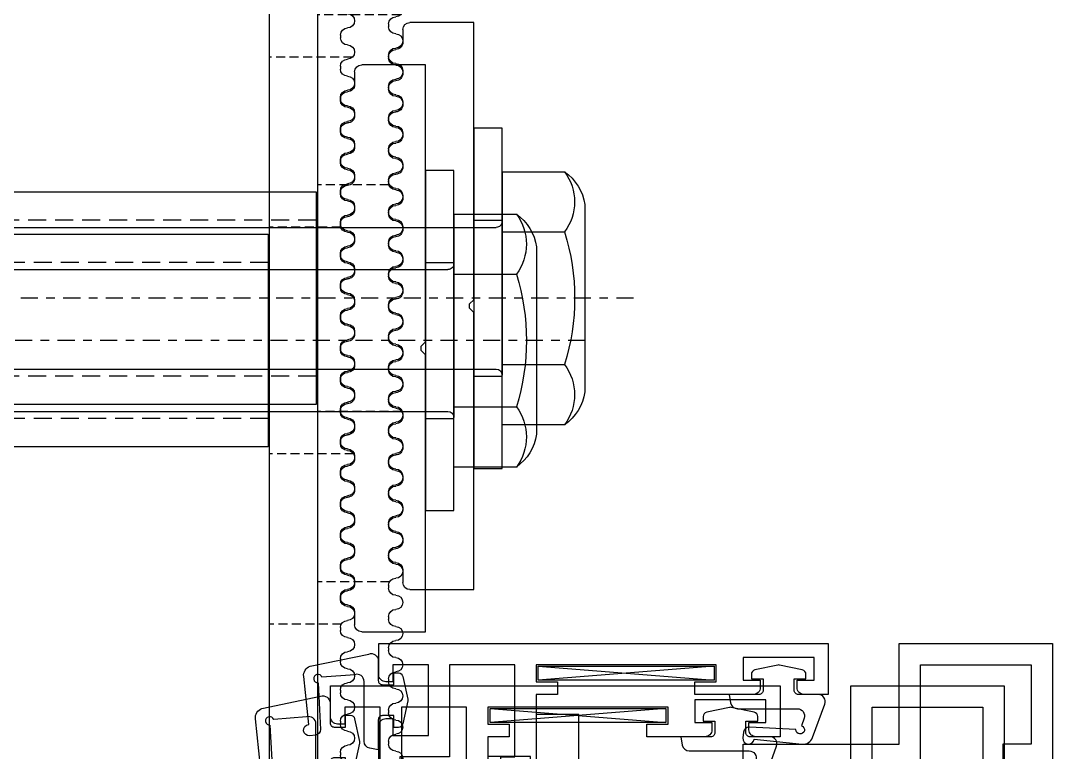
# Model space of a CAD drawing. Header units: inches. Extents: x 4821 to 127877, y 58012 to 433683.
# Drawn here: x 85246.8 to 85319.6, y 80501.1 to 80552.7 of the extents above; entities that cross this region are included whole.
import ezdxf

# ---------------------------------------------------------------- set-up
doc = ezdxf.new("R2010")
doc.units = ezdxf.units.IN
doc.header["$MEASUREMENT"] = 0
doc.linetypes.add('$1$Center', pattern=[29.999999, 12, -6, 6, -6])
doc.linetypes.add('$1$DASHED', pattern=[19.05, 12.7, -6.35])
for name, color, linetype in [('A-FURN-FIXD', 10, 'Continuous'), ('A-FURN-FREE', 10, 'Continuous'), ('A-WAL-CMU', 7, 'Continuous'), ('A-WIN', 141, 'Continuous')]:
    doc.layers.add(name, color=color, linetype=linetype)

# ---------------------------------------------------------------- blocks, each defined once
blk = doc.blocks.new('$1$Fixed bracket Plan')
at = {"layer": 'A-FURN-FIXD', "linetype": '$1$Center', "ltscale": 0.1}
blk.add_line((53.65, -48.26), (53.65, 59.926), dxfattribs=at)
at = {"layer": 'A-FURN-FIXD'}
for p, q in [((46.15, 25.9), (46.15, -25.9)), ((61.15, -25.9), (61.15, 25.9)), ((48.649, 22.833), (48.649, -38.583)), ((58.651, 22.833), (58.651, -38.583)), ((97.6, -26), (9.7, -26)), ((46.15, -25.9), (61.15, -25.9)), ((32.1, -31), (32.3, -31)), ((34.3, -31), (34.5, -31)), ((36.5, -31), (36.7, -31)), ((38.7, -31), (38.9, -31)), ((40.9, -31), (41.1, -31)), ((43.1, -31), (43.3, -31)), ((45.3, -31), (45.5, -31)), ((47.5, -31), (47.7, -31)), ((49.7, -31), (49.9, -31)), ((51.9, -31), (52.1, -31)), ((54.1, -31), (54.3, -31)), ((56.3, -31), (56.5, -31)), ((58.5, -31), (58.7, -31)), ((60.7, -31), (60.9, -31)), ((62.9, -31), (63.1, -31)), ((65.1, -31), (65.3, -31)), ((67.3, -31), (67.5, -31)), ((69.5, -31), (69.7, -31)), ((71.7, -31), (71.9, -31)), ((73.9, -31), (74.1, -31)), ((76.1, -31), (76.3, -31)), ((78.3, -31), (78.5, -31)), ((80.5, -31), (80.7, -31)), ((82.7, -31), (82.9, -31)), ((84.9, -31), (85.1, -31)), ((34.7, -32), (35.6, -32)), ((37.6, -32), (37.8, -32)), ((39.8, -32), (40, -32)), ((42, -32), (42.2, -32)), ((44.2, -32), (44.4, -32)), ((46.4, -32), (46.6, -32)), ((48.6, -32), (48.8, -32)), ((50.8, -32), (51, -32)), ((53, -32), (53.2, -32)), ((55.2, -32), (55.4, -32)), ((57.4, -32), (57.6, -32)), ((59.6, -32), (59.8, -32)), ((61.8, -32), (62, -32)), ((64, -32), (64.2, -32)), ((66.2, -32), (66.4, -32)), ((68.4, -32), (68.6, -32)), ((70.6, -32), (70.8, -32)), ((72.8, -32), (73.7, -32)), ((34.2, -37), (34.2, -32.5)), ((74.2, -32.5), (74.2, -37)), ((53.75, -37), (34.2, -37)), ((41.65, -39), (41.65, -37)), ((41.65, -37), (65.65, -37)), ((48.149, -37), (48.149, -39)), ((54.05, -36.7), (53.75, -37)), ((54.35, -36.7), (54.05, -36.7)), ((54.65, -37), (54.35, -36.7)), ((74.2, -37), (54.65, -37)), ((59.151, -37), (59.151, -39)), ((65.65, -37), (65.65, -39)), ((65.65, -39), (41.65, -39)), ((44.725, -39), (48.232, -39)), ((44.725, -39), (44.725, -43.405)), ((48.232, -39), (59.068, -39)), ((48.975, -39), (48.975, -43.405)), ((58.325, -39), (58.325, -43.405)), ((62.575, -39), (59.068, -39)), ((62.575, -43.405), (62.575, -39)), ((47.046, -44.833), (60.255, -44.833))]:
    blk.add_line(p, q, dxfattribs=at)
at = {"layer": 'A-FURN-FIXD', "linetype": '$1$DASHED', "ltscale": 0.1}
for p, q in [((48.15, -25.9), (48.15, 25.9)), ((59.15, -25.9), (59.15, 25.9))]:
    blk.add_line(p, q, dxfattribs=at)
at = {"layer": 'A-FURN-FIXD', "linetype": '$1$DASHED', "ltscale": 0.05}
for p, q in [((33.65, -31.857), (33.65, -26)), ((45.65, -31.023), (45.65, -26)), ((61.65, -31.933), (61.65, -26)), ((73.65, -31.067), (73.65, -26))]:
    blk.add_line(p, q, dxfattribs=at)
at = {"layer": 'A-FURN-FIXD'}
for centre, radius, start, end in [((32.1, -31.5), 0.5, 90, 180), ((32.3, -31.5), 0.5, 0, 90), ((34.3, -31.5), 0.5, 90, 180), ((34.5, -31.5), 0.5, 0, 90), ((36.5, -31.5), 0.5, 90, 180), ((36.6, -31.5), 0.5, 0, 180), ((36.7, -31.5), 0.5, 0, 90), ((38.7, -31.5), 0.5, 90, 180), ((38.8, -31.5), 0.5, 0, 180), ((38.9, -31.5), 0.5, 0, 90), ((40.9, -31.5), 0.5, 90, 180), ((41, -31.5), 0.5, 0, 180), ((41.1, -31.5), 0.5, 0, 90), ((43.1, -31.5), 0.5, 90, 180), ((43.2, -31.5), 0.5, 0, 180), ((43.3, -31.5), 0.5, 0, 90), ((45.3, -31.5), 0.5, 90, 180), ((45.4, -31.5), 0.5, 0, 180), ((45.5, -31.5), 0.5, 0, 90), ((47.5, -31.5), 0.5, 90, 180), ((47.6, -31.5), 0.5, 0, 180), ((47.7, -31.5), 0.5, 0, 90), ((49.7, -31.5), 0.5, 90, 180), ((49.8, -31.5), 0.5, 0, 180), ((49.9, -31.5), 0.5, 0, 90), ((51.9, -31.5), 0.5, 90, 180), ((52, -31.5), 0.5, 0, 180), ((52.1, -31.5), 0.5, 0, 90), ((54.1, -31.5), 0.5, 90, 180), ((54.2, -31.5), 0.5, 0, 180), ((54.3, -31.5), 0.5, 0, 90), ((56.3, -31.5), 0.5, 90, 180), ((56.4, -31.5), 0.5, 0, 180), ((56.5, -31.5), 0.5, 0, 90), ((58.5, -31.5), 0.5, 90, 180), ((58.6, -31.5), 0.5, 0, 180), ((58.7, -31.5), 0.5, 0, 90), ((60.7, -31.5), 0.5, 90, 180), ((60.8, -31.5), 0.5, 0, 180), ((60.9, -31.5), 0.5, 0, 90), ((62.9, -31.5), 0.5, 90, 180), ((63, -31.5), 0.5, 0, 180), ((63.1, -31.5), 0.5, 0, 90), ((65.1, -31.5), 0.5, 90, 180), ((65.2, -31.5), 0.5, 0, 180), ((65.3, -31.5), 0.5, 0, 90), ((67.3, -31.5), 0.5, 90, 180), ((67.4, -31.5), 0.5, 0, 180), ((67.5, -31.5), 0.5, 0, 90), ((69.5, -31.5), 0.5, 90, 180), ((69.6, -31.5), 0.5, 0, 180), ((69.7, -31.5), 0.5, 0, 90), ((71.7, -31.5), 0.5, 90, 180), ((71.8, -31.5), 0.5, 0, 180), ((71.9, -31.5), 0.5, 0, 90), ((73.9, -31.5), 0.5, 90, 180), ((74.1, -31.5), 0.5, 0, 90), ((76.1, -31.5), 0.5, 90, 180), ((76.3, -31.5), 0.5, 0, 90), ((78.3, -31.5), 0.5, 90, 180), ((78.5, -31.5), 0.5, 0, 90), ((80.5, -31.5), 0.5, 90, 180), ((80.7, -31.5), 0.5, 0, 90), ((82.7, -31.5), 0.5, 90, 180), ((82.9, -31.5), 0.5, 0, 90), ((84.9, -31.5), 0.5, 90, 180), ((85.1, -31.5), 0.5, 0, 90), ((31.1, -31.5), 0.5, 180, 0), ((33.3, -31.5), 0.5, 180, 0), ((34.7, -32.5), 0.5, 90, 180), ((35.5, -31.5), 0.5, 180, 0), ((35.6, -31.5), 0.5, 270, 0), ((37.6, -31.5), 0.5, 180, 270), ((37.7, -31.5), 0.5, 180, 0), ((37.8, -31.5), 0.5, 270, 0), ((39.8, -31.5), 0.5, 180, 270), ((39.9, -31.5), 0.5, 180, 0), ((40, -31.5), 0.5, 270, 0), ((42, -31.5), 0.5, 180, 270), ((42.1, -31.5), 0.5, 180, 0), ((42.2, -31.5), 0.5, 270, 0), ((44.2, -31.5), 0.5, 180, 270), ((44.3, -31.5), 0.5, 180, 0), ((44.4, -31.5), 0.5, 270, 0), ((46.4, -31.5), 0.5, 180, 270), ((46.5, -31.5), 0.5, 180, 0), ((46.6, -31.5), 0.5, 270, 0), ((48.6, -31.5), 0.5, 180, 270), ((48.7, -31.5), 0.5, 180, 0), ((48.8, -31.5), 0.5, 270, 0), ((50.8, -31.5), 0.5, 180, 270), ((50.9, -31.5), 0.5, 180, 0), ((51, -31.5), 0.5, 270, 0), ((53, -31.5), 0.5, 180, 270), ((53.1, -31.5), 0.5, 180, 0), ((53.2, -31.5), 0.5, 270, 0), ((55.2, -31.5), 0.5, 180, 270), ((55.3, -31.5), 0.5, 180, 0), ((55.4, -31.5), 0.5, 270, 0), ((57.4, -31.5), 0.5, 180, 270), ((57.5, -31.5), 0.5, 180, 0), ((57.6, -31.5), 0.5, 270, 0), ((59.6, -31.5), 0.5, 180, 270), ((59.7, -31.5), 0.5, 180, 0), ((59.8, -31.5), 0.5, 270, 0), ((61.8, -31.5), 0.5, 180, 270), ((61.9, -31.5), 0.5, 180, 0), ((62, -31.5), 0.5, 270, 0), ((64, -31.5), 0.5, 180, 270), ((64.1, -31.5), 0.5, 180, 0), ((64.2, -31.5), 0.5, 270, 0), ((66.2, -31.5), 0.5, 180, 270), ((66.3, -31.5), 0.5, 180, 0), ((66.4, -31.5), 0.5, 270, 0), ((68.4, -31.5), 0.5, 180, 270), ((68.5, -31.5), 0.5, 180, 0), ((68.6, -31.5), 0.5, 270, 360), ((70.6, -31.5), 0.5, 180, 270), ((70.7, -31.5), 0.5, 180, 0), ((70.8, -31.5), 0.5, 270, 0), ((72.8, -31.5), 0.5, 180, 270), ((72.9, -31.5), 0.5, 180, 0), ((73.7, -32.5), 0.5, 0, 90), ((75.1, -31.5), 0.5, 180, 0), ((77.3, -31.5), 0.5, 180, 0), ((79.5, -31.5), 0.5, 180, 0), ((81.7, -31.5), 0.5, 180, 0), ((83.9, -31.5), 0.5, 180, 0), ((86.1, -31.5), 0.5, 180, 0), ((48.232, -38.583), 0.417, 270, 0), ((59.068, -38.583), 0.417, 180, 270), ((46.85, -40.54), 3.568, 233.44286, 306.55714), ((47.575, -41.374), 3.5, 215.48429, 261.30071), ((53.65, -28.366), 15.749, 252.73193, 287.26807), ((60.45, -40.54), 3.568, 233.44286, 306.55714), ((59.725, -41.374), 3.5, 278.69929, 324.51571)]:
    blk.add_arc(centre, radius, start, end, dxfattribs=at)
blk = doc.blocks.new('$1$closekit')
at = {"layer": 'A-FURN-FREE'}
for p, q in [((-19.4, 14), (-16.4, 17)), ((-19.4, 9), (-16.4, 6)), ((-19.4, 1.05), (-16.4, 4.05)), ((-16.4, 4.05), (-18.674, 1.776)), ((-16.208, 4.05), (-16.4, 4.05)), ((-16.4, -4.05), (-16.4, 4.05)), ((-16.208, -4.05), (-16.208, 4.05)), ((-23.985, 1.6), (-24.935, 0.881)), ((-23.753, 2.023), (-23.985, 1.6)), ((-23.262, -1.6), (-23.985, 1.6)), ((-23.329, 1.6), (-23.753, 2.023)), ((-22.606, -1.6), (-23.329, 1.6)), ((-22.595, 1.6), (-23.329, 1.6)), ((-22.363, 2.023), (-22.595, 1.6)), ((-21.872, -1.6), (-22.595, 1.6)), ((-21.939, 1.6), (-22.363, 2.023)), ((-21.315, 1.6), (-21.939, 1.6)), ((-21.215, -1.6), (-21.939, 1.6)), ((-21.083, 2.023), (-21.315, 1.6)), ((-20.592, -1.6), (-21.315, 1.6)), ((-20.659, 1.6), (-21.083, 2.023)), ((-20.035, 1.6), (-20.659, 1.6)), ((-19.935, -1.6), (-20.659, 1.6)), ((-19.803, 2.023), (-20.035, 1.6)), ((-19.312, -1.6), (-20.035, 1.6)), ((-19.379, 1.6), (-19.803, 2.023)), ((-18.953, -0.286), (-19.379, 1.6)), ((-19.099, 1.6), (-19.379, 1.6)), ((-27, 0), (-25.591, 0.881)), ((-25.359, 1.304), (-25.591, 0.881)), ((-25.153, -1.056), (-25.591, 0.881)), ((-24.935, 0.881), (-25.359, 1.304)), ((-24.497, -1.056), (-24.935, 0.881)), ((-14.512, 0), (-29.282, 0)), ((-25.153, -1.056), (-27, 0)), ((-25.153, -1.056), (-24.73, -1.479)), ((-24.73, -1.479), (-24.497, -1.056)), ((-23.262, -1.6), (-24.497, -1.056)), ((-19.4, -1.05), (-16.4, -4.05)), ((-19.312, -1.6), (-19.084, -1.193)), ((-23.262, -1.6), (-22.838, -2.023)), ((-22.838, -2.023), (-22.606, -1.6)), ((-21.872, -1.6), (-22.606, -1.6)), ((-21.872, -1.6), (-21.448, -2.023)), ((-21.448, -2.023), (-21.215, -1.6)), ((-20.592, -1.6), (-21.215, -1.6)), ((-20.592, -1.6), (-20.168, -2.023)), ((-20.168, -2.023), (-19.935, -1.6)), ((-19.312, -1.6), (-19.935, -1.6)), ((-19.312, -1.6), (-19.099, -1.6)), ((-16.4, -4.05), (-18.674, -1.776)), ((-16.208, -4.05), (-16.4, -4.05))]:
    blk.add_line(p, q, dxfattribs=at)
blk.add_lwpolyline([(-16.4, -11.5), (-16.4, 20.5), (-19.4, 20.5), (-19.4, -11.5), (-10.4, -11.5), (-10.4, -5.5), (-16.4, -5.5)], dxfattribs=at)
blk.add_lwpolyline([(-4.3, -6.751, -0.414214), (-4.8, -6.251), (-4.8, -0.4), (-4.4, 0), (-4.8, 0.4), (-4.8, 6.251, -0.414214), (-4.3, 6.751), (-2.3, 6.751), (-2.3, 9.001, -0.414214), (-1.8, 9.502), (-0.299, 9.502), (-0.299, 5.001), (-2.8, 5.001), (-2.8, -5.001), (-0.299, -5.001), (-0.299, -9.502), (-1.8, -9.502, -0.414214), (-2.3, -9.001), (-2.3, -6.751)], format="xyb", close=True, dxfattribs=at)
for points in [[(-12.8, 5.5), (-12.8, -5.5), (-4.8, -5.5), (-4.8, 5.5)], [(-2.8, -3.591), (-1.617, -3.591), (-1.617, 3.591), (-2.8, 3.591)]]:
    blk.add_lwpolyline(points, close=True, dxfattribs=at)
for centre, radius, start, end in [((-19.099, 2.2), 0.6, 270, 315), ((-20.201, -0.568), 1.28, 330.7936, 12.73931), ((-19.099, -2.2), 0.6, 45, 90)]:
    blk.add_arc(centre, radius, start, end, dxfattribs=at)
blk = doc.blocks.new('CURTT')
at = {"layer": 'A-FURN-FIXD', "extrusion": (1.56101e-06, 5.69003e-07, 1)}
for p, q in [((906935.97, -1520377.997, 1.152), (906923.57, -1520376.997, 1.152)), ((906923.57, -1520377.997, 1.152), (906935.97, -1520376.997, 1.152))]:
    blk.add_line(p, q, dxfattribs=at)
at = {"layer": 'A-FURN-FIXD', "extrusion": (1.56101e-06, 5.69003e-07, 1), "elevation": 1.702}
blk.add_lwpolyline([(906947.22, -1520373.797), (906947.22, -1520373.797, -0.414214), (906946.72, -1520374.297), (906946.22, -1520374.297), (906946.22, -1520373.097), (906943.72, -1520373.097), (906943.72, -1520378.097), (906946.22, -1520378.097), (906946.22, -1520376.897), (906946.72, -1520376.897, -0.414214), (906947.22, -1520377.397), (906947.22, -1520379.597), (906915.52, -1520379.597), (906915.52, -1520375.997), (906917.22, -1520375.997, -0.414214), (906917.72, -1520376.497), (906917.72, -1520376.997), (906916.52, -1520376.997), (906916.52, -1520378.597), (906921.52, -1520378.597), (906921.52, -1520376.997), (906920.32, -1520376.997), (906920.32, -1520376.497, -0.414214), (906920.82, -1520375.997), (906924.92, -1520375.997), (906924.92, -1520376.897), (906923.42, -1520376.897), (906923.42, -1520378.097), (906936.12, -1520378.097), (906936.12, -1520376.897), (906934.62, -1520376.897), (906934.62, -1520375.997), (906936.12, -1520375.997), (906936.12, -1520362.897), (906936.42, -1520362.597), (906936.12, -1520362.297), (906936.12, -1520351.397), (906936.42, -1520351.097), (906936.12, -1520350.797), (906936.12, -1520342.097), (906933.12, -1520342.097), (906933.12, -1520340.597), (906937.12, -1520340.597), (906937.12, -1520329.397), (906937.42, -1520329.097), (906937.12, -1520328.797), (906937.12, -1520308.283), (906941.934, -1520307.406), (906941.934, -1520308.597), (906952.52, -1520308.597), (906952.52, -1520301.597), (906953.87, -1520301.597), (906954.77, -1520302.497), (906954.77, -1520303.097), (906953.77, -1520303.097), (906953.77, -1520308.597), (906963.72, -1520308.597), (906963.72, -1520303.097), (906961.27, -1520303.097), (906961.27, -1520302.497), (906962.17, -1520301.597), (906963.72, -1520301.597), (906963.72, -1520293.499), (906968.42, -1520293.499), (906968.42, -1520295.299, -0.414214), (906967.82, -1520295.899), (906967.22, -1520295.899), (906967.22, -1520294.699), (906965.22, -1520294.699), (906965.22, -1520309.097), (906967.22, -1520309.097), (906967.22, -1520307.397), (906968.42, -1520307.397), (906968.42, -1520310.597), (906947.22, -1520310.597), (906947.22, -1520373.797)], format="xyb", dxfattribs=at)
at = {"layer": 'A-FURN-FIXD', "extrusion": (1.56101e-06, 5.69003e-07, 1), "elevation": 0.548}
for points in [[(906935.27, -1520299.997, -1), (906935.27, -1520302.297), (906930.42, -1520302.297), (906930.12, -1520301.997), (906929.82, -1520302.297), (906924.12, -1520302.297), (906924.12, -1520306.431), (906923.07, -1520307.037, -0.57735), (906922.62, -1520306.778), (906922.62, -1520305.797), (906920.12, -1520305.797), (906920.12, -1520311.297), (906922.62, -1520311.297), (906922.62, -1520310.317, -0.57735), (906923.07, -1520310.057), (906924.12, -1520310.663), (906924.12, -1520312.797), (906920.12, -1520312.797), (906920.12, -1520328.797), (906919.82, -1520329.097), (906920.12, -1520329.397), (906920.12, -1520342.597), (906921.52, -1520342.597), (906921.52, -1520346.18), (906920.422, -1520346.579, -0.520567), (906920.02, -1520346.297), (906920.02, -1520344.097), (906917.02, -1520344.097), (906917.02, -1520353.797), (906916.72, -1520354.097), (906917.02, -1520354.397), (906917.02, -1520364.097), (906920.02, -1520364.097), (906920.02, -1520361.897, -0.520567), (906920.422, -1520361.615), (906921.52, -1520362.015), (906921.52, -1520372.497), (906910.52, -1520372.497), (906910.52, -1520379.597), (906899.72, -1520379.597), (906899.72, -1520319.597), (906899.72, -1520319.597), (906901.07, -1520319.597), (906901.97, -1520320.497), (906901.97, -1520321.097), (906900.97, -1520321.097), (906900.97, -1520324.097), (906904.92, -1520324.097), (906905.22, -1520324.397), (906905.52, -1520324.097), (906909.47, -1520324.097), (906909.47, -1520321.097), (906908.47, -1520321.097), (906908.47, -1520320.497), (906909.37, -1520319.597), (906918.12, -1520319.597), (906918.12, -1520304.097), (906920.42, -1520304.097), (906920.42, -1520302.297), (906919.27, -1520302.297, -1), (906919.27, -1520299.997)], [(906920.11, -1520376.297, -0.414214), (906920.41, -1520375.997), (906922.52, -1520375.997), (906922.416, -1520375.41, 0.36397), (906921.924, -1520374.997), (906917.696, -1520374.997, -0.512727), (906917.222, -1520374.338), (906917.405, -1520373.793, -2.014387), (906917.801, -1520373.524), (906921.078, -1520373.694, 0.39893), (906921.496, -1520373.337), (906921.538, -1520372.939, 1), (906920.742, -1520372.856), (906917.36, -1520372.501, 0.344245), (906916.625, -1520372.961), (906915.764, -1520375.326, 0.520567), (906916.234, -1520375.997), (906917.63, -1520375.997, -0.414214), (906917.93, -1520376.297), (906917.93, -1520377.097), (906917.094, -1520377.097), (906917.094, -1520377.422, 0.360315), (906917.351, -1520377.731), (906918.961, -1520378.074, 0.094006), (906919.078, -1520378.074), (906920.689, -1520377.731, 0.360315), (906920.945, -1520377.422), (906920.945, -1520377.097), (906920.11, -1520377.097)]]:
    blk.add_lwpolyline(points, format="xyb", close=True, dxfattribs=at)
for points in [[(906915.52, -1520365.597), (906920.02, -1520365.597), (906920.02, -1520370.997), (906917.02, -1520370.997), (906917.02, -1520369.497), (906915.52, -1520369.497), (906915.52, -1520370.997), (906909.02, -1520370.997), (906909.02, -1520378.097), (906901.22, -1520378.097), (906901.22, -1520372.497), (906903.22, -1520372.497), (906903.22, -1520370.997), (906901.22, -1520370.997), (906901.22, -1520325.597), (906910.97, -1520325.597), (906910.97, -1520321.097), (906917.62, -1520321.097), (906917.62, -1520333.597), (906915.52, -1520333.597), (906915.52, -1520335.097), (906918.62, -1520335.097), (906918.62, -1520342.597), (906915.52, -1520342.597)], [(906923.57, -1520376.997), (906935.97, -1520376.997), (906935.97, -1520377.997), (906923.57, -1520377.997)]]:
    blk.add_lwpolyline(points, close=True, dxfattribs=at)
at = {"layer": 'A-WIN', "extrusion": (1.56101e-06, 5.69003e-07, 1), "elevation": 0.548}
blk.add_lwpolyline([(906938.62, -1520342.097), (906937.62, -1520342.097), (906937.62, -1520369.597), (906938.62, -1520369.597), (906938.62, -1520371.597), (906937.62, -1520371.597), (906937.62, -1520378.097), (906942.22, -1520378.097), (906942.22, -1520371.597), (906945.72, -1520371.597), (906945.72, -1520310.597), (906938.62, -1520310.597)], close=True, dxfattribs=at)
blk.add_lwpolyline([(906946.951, -1520374.507, 0.414214), (906947.251, -1520374.207), (906947.251, -1520372.097), (906947.838, -1520372.201, -0.36397), (906948.251, -1520372.693), (906948.251, -1520376.921, 0.512727), (906948.911, -1520377.395), (906951.221, -1520377.212, 2.014387), (906951.489, -1520376.817), (906951.319, -1520373.539, -0.39893), (906951.677, -1520373.121), (906952.074, -1520373.079, -1), (906952.158, -1520373.875), (906952.512, -1520377.257, -0.344245), (906952.053, -1520377.992), (906947.922, -1520378.853, -0.520567), (906947.251, -1520378.383), (906947.251, -1520376.987, 0.414214), (906946.951, -1520376.687), (906946.151, -1520376.687), (906946.151, -1520377.523), (906945.827, -1520377.523, -0.360315), (906945.517, -1520377.266), (906945.174, -1520375.656, -0.094006), (906945.174, -1520375.539), (906945.517, -1520373.928, -0.360315), (906945.827, -1520373.672), (906946.151, -1520373.672), (906946.151, -1520374.507)], format="xyb", close=True, dxfattribs=at)
at = {"layer": 'A-FURN-FIXD', "extrusion": (1.56101e-06, 5.69003e-07, 1), "rotation": 179.9997810400824}
blk.add_blockref('$1$closekit', (906916.72, -1520354.097, 1.702), dxfattribs=at)
at = {"layer": 'A-WIN', "extrusion": (-1.56101e-06, -5.69003e-07, -1), "zscale": -1.000000000000001, "rotation": 90.00021895991739}
blk.add_blockref('$1$Fixed bracket Plan', (-906977.519, -1520457.597, -1.702), dxfattribs=at)
blk = doc.blocks.new('FIRST SLAB EDGE')
at = {"layer": 'A-WIN', "rotation": 180}
blk.add_blockref('CURTT', (2105283.911, -3250713.17, -1.151), dxfattribs=at)

msp = doc.modelspace()

# ---------------------------------------------------------------- block references
at = {"layer": 'A-WAL-CMU'}
for p in [(-1113064.602, 1810842.365, 0), (-1113068.002, 1810839.382, 0)]:
    msp.add_blockref('FIRST SLAB EDGE', p, dxfattribs=at)

doc.saveas('drawing.dxf')
